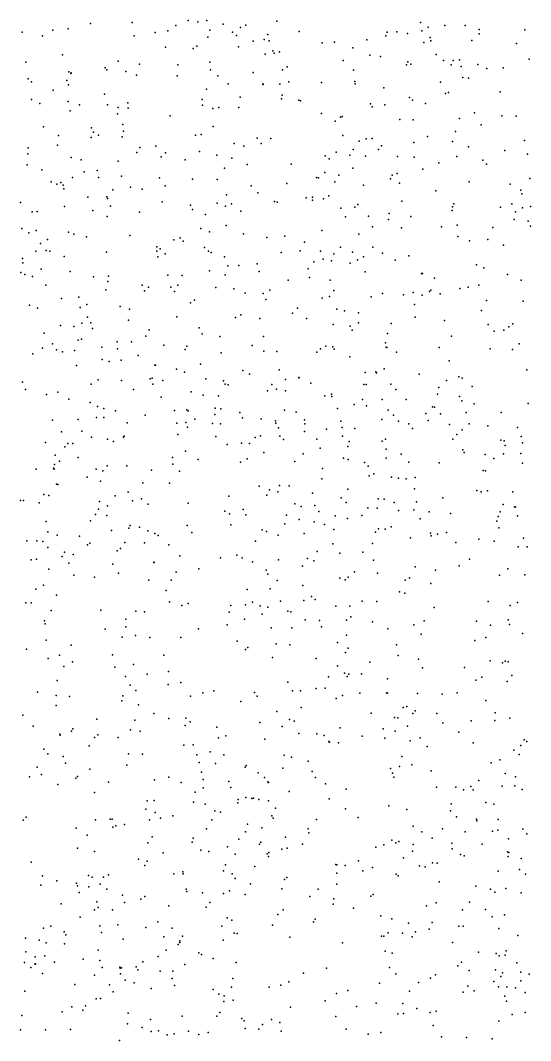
# Model space of a CAD drawing. Extents: x 2 to 99999, y 0 to 49999.
# Drawn here: x 3 to 6251, y 12504 to 24997 of the extents above; entities that cross this region are included whole.
import ezdxf

# ---------------------------------------------------------------- set-up
doc = ezdxf.new("R2010")
doc.units = 0
doc.header["$MEASUREMENT"] = 0
doc.layers.add('points', color=50, linetype='Continuous')

msp = doc.modelspace()

# ---------------------------------------------------------------- linework, layer by layer
at = {"layer": 'points', "color": 3}
for p in [(2058, 24997, 18), (2285, 24996, 51), (3145, 24988, 64), (402, 24876, 100), (588, 24893, 94), (863, 24958, 45), (1371, 24972, 42), (1810, 24870, 3), (1905, 24936, 21), (2177, 24980, 96), (2323, 24879, 83), (2486, 24949, 88), (2699, 24909, 61), (2764, 24938, 85), (4904, 24970, 6), (4917, 24871, 52), (4996, 24915, 82), (5201, 24934, 32), (5449, 24933, 13), (5622, 24884, 63), (6181, 24883, 60), (23, 24852, 33), (273, 24806, 77), (1398, 24806, 6), (1652, 24848, 49), (2298, 24790, 51), (2600, 24854, 17), (2649, 24812, 20), (2853, 24741, 8), (2988, 24763, 44), (3035, 24823, 40), (3049, 24745, 35), (3417, 24860, 6), (4247, 24758, 94), (4477, 24808, 99), (4496, 24852, 59), (4612, 24857, 62), (4743, 24835, 73), (5021, 24787, 31), (5028, 24745, 90), (5530, 24750, 7), (5621, 24831, 18), (1781, 24670, 96), (2120, 24651, 44), (2163, 24680, 6), (2674, 24675, 85), (3093, 24623, 43), (3176, 24613, 52), (3697, 24724, 88), (3851, 24731, 31), (4072, 24662, 62), (4945, 24728, 6), (6079, 24713, 91), (519, 24576, 51), (1202, 24498, 39), (2322, 24487, 16), (3002, 24583, 18), (3112, 24594, 8), (3957, 24506, 86), (4281, 24572, 45), (4412, 24556, 89), (4749, 24488, 81), (5093, 24580, 18), (5184, 24507, 60), (5304, 24504, 85), (5382, 24515, 56), (6233, 24524, 49), (71, 24485, 72), (597, 24366, 82), (1043, 24416, 37), (1063, 24393, 35), (1293, 24373, 23), (1460, 24460, 16), (1930, 24451, 44), (2330, 24393, 43), (3214, 24393, 71), (3270, 24427, 81), (4082, 24386, 61), (4730, 24454, 37), (4783, 24462, 47), (5277, 24452, 4), (5400, 24434, 67), (5606, 24458, 77), (5714, 24407, 8), (5917, 24416, 31), (97, 24282, 32), (138, 24245, 73), (573, 24263, 26), (621, 24347, 20), (626, 24356, 89), (1425, 24326, 60), (1922, 24319, 67), (2419, 24318, 10), (2852, 24358, 30), (3292, 24245, 99), (4097, 24247, 17), (5146, 24239, 62), (5421, 24299, 38), (5489, 24290, 53), (403, 24143, 67), (593, 24208, 54), (2280, 24155, 32), (2546, 24219, 35), (2972, 24221, 25), (2976, 24211, 13), (3179, 24215, 0), (3692, 24236, 37), (4103, 24222, 62), (4453, 24170, 37), (5247, 24115, 11), (5880, 24122, 7), (140, 24029, 6), (588, 24003, 21), (1031, 24093, 69), (2230, 24028, 19), (2693, 24058, 36), (3202, 24036, 56), (3208, 24083, 63), (3413, 24022, 27), (3432, 24012, 94), (4769, 24054, 65), (4806, 24022, 71), (5208, 24102, 67), (242, 23980, 2), (612, 23889, 16), (728, 23964, 19), (1071, 23964, 10), (1201, 23929, 90), (1317, 23987, 69), (1322, 23923, 92), (2234, 23957, 25), (2358, 23920, 24), (2431, 23932, 35), (2677, 23932, 86), (4289, 23974, 86), (4309, 23940, 36), (4467, 23965, 73), (4964, 23978, 57), (5563, 23864, 62), (1194, 23851, 49), (1835, 23829, 19), (3692, 23856, 57), (3856, 23763, 87), (3921, 23814, 73), (3944, 23820, 42), (4651, 23783, 85), (4814, 23780, 50), (5380, 23794, 67), (5900, 23828, 14), (6075, 23825, 22), (286, 23693, 80), (874, 23680, 97), (900, 23627, 52), (1257, 23722, 33), (1267, 23639, 34), (2363, 23698, 40), (5333, 23635, 24), (5646, 23719, 41), (469, 23588, 1), (870, 23563, 90), (959, 23591, 22), (1248, 23573, 10), (2149, 23593, 31), (2217, 23600, 13), (2619, 23491, 10), (2902, 23553, 13), (2951, 23491, 32), (3071, 23552, 5), (3952, 23588, 91), (4151, 23518, 77), (4236, 23545, 69), (4309, 23551, 73), (4821, 23502, 46), (4990, 23575, 58), (5294, 23513, 38), (6177, 23525, 98), (95, 23363, 39), (99, 23435, 64), (457, 23468, 77), (1429, 23378, 81), (1464, 23440, 60), (1662, 23458, 53), (1781, 23377, 15), (2197, 23390, 50), (2741, 23456, 41), (3871, 23384, 79), (4078, 23417, 66), (4390, 23417, 86), (4425, 23460, 70), (5489, 23448, 2), (5934, 23405, 99), (623, 23317, 41), (749, 23291, 79), (1199, 23272, 26), (1728, 23328, 87), (2022, 23288, 7), (2409, 23346, 63), (2594, 23310, 21), (3735, 23337, 45), (3783, 23303, 88), (4037, 23348, 44), (4231, 23335, 99), (4622, 23331, 76), (4826, 23322, 10), (5126, 23251, 19), (5348, 23330, 39), (5667, 23287, 51), (6213, 23360, 36), (87, 23227, 31), (265, 23169, 85), (783, 23144, 19), (942, 23158, 70), (2503, 23187, 5), (2778, 23233, 69), (3317, 23235, 76), (3733, 23135, 44), (4076, 23189, 88), (4618, 23122, 81), (4932, 23177, 98), (5712, 23235, 52), (380, 23022, 65), (449, 22993, 68), (500, 23013, 66), (641, 23075, 85), (961, 23073, 15), (1239, 23089, 97), (1707, 23068, 41), (2109, 23054, 80), (2411, 23050, 9), (3265, 23001, 69), (3628, 23075, 16), (3655, 23068, 82), (3853, 23019, 37), (3902, 23102, 59), (4534, 23057, 92), (4554, 23101, 70), (4646, 23004, 81), (5497, 23019, 93), (6001, 22992, 47), (6240, 23059, 81), (526, 22981, 76), (536, 22935, 9), (1133, 22923, 90), (1350, 22955, 92), (1495, 22931, 99), (1774, 22973, 17), (2828, 22972, 89), (2910, 22887, 21), (4203, 22981, 2), (5089, 22910, 67), (6133, 22919, 41), (6145, 22874, 13), (3, 22767, 17), (829, 22832, 83), (1060, 22835, 26), (1069, 22814, 51), (1741, 22776, 14), (2411, 22757, 72), (2525, 22860, 15), (2590, 22749, 100), (3114, 22781, 12), (3148, 22772, 71), (3504, 22826, 69), (3579, 22834, 10), (3581, 22796, 96), (3716, 22811, 16), (3781, 22849, 5), (4134, 22744, 44), (4673, 22783, 48), (5309, 22750, 91), (6020, 22751, 80), (147, 22654, 89), (210, 22656, 15), (544, 22716, 5), (891, 22668, 14), (1106, 22723, 44), (1463, 22648, 89), (2085, 22736, 15), (2111, 22683, 40), (2269, 22621, 97), (2515, 22721, 78), (2701, 22662, 42), (3928, 22697, 21), (4098, 22709, 99), (4519, 22634, 99), (5292, 22667, 14), (5294, 22714, 18), (5883, 22709, 7), (6068, 22653, 84), (6152, 22703, 17), (6251, 22717, 42), (1065, 22596, 35), (3983, 22591, 90), (4264, 22599, 83), (4509, 22560, 96), (4786, 22596, 9), (5353, 22491, 40), (6051, 22559, 95), (6223, 22537, 98), (22, 22449, 4), (106, 22395, 100), (196, 22423, 90), (594, 22402, 70), (659, 22378, 91), (2213, 22450, 77), (2317, 22407, 31), (2524, 22486, 88), (2734, 22383, 95), (3696, 22425, 11), (4148, 22380, 17), (4315, 22468, 86), (4671, 22457, 98), (5159, 22470, 92), (5787, 22459, 35), (6249, 22476, 8), (248, 22263, 48), (335, 22314, 60), (813, 22347, 7), (1344, 22362, 36), (1881, 22309, 88), (1961, 22333, 4), (1996, 22295, 61), (3021, 22337, 4), (3242, 22353, 29), (3482, 22283, 21), (5360, 22349, 73), (5501, 22299, 98), (5728, 22314, 72), (5919, 22246, 15), (192, 22171, 33), (318, 22181, 3), (364, 22169, 68), (1056, 22159, 83), (1675, 22226, 84), (1675, 22173, 3), (1713, 22200, 32), (1777, 22139, 65), (2258, 22215, 31), (2306, 22173, 77), (2341, 22154, 46), (3196, 22156, 20), (3428, 22174, 75), (3678, 22169, 51), (3841, 22137, 5), (3924, 22220, 75), (4070, 22158, 82), (4320, 22220, 68), (4436, 22145, 62), (29, 22080, 78), (33, 22030, 56), (539, 22104, 43), (1686, 22102, 22), (2502, 22100, 35), (2543, 21990, 33), (2679, 21996, 10), (2901, 22016, 6), (3595, 22040, 57), (3710, 22075, 33), (3811, 22051, 41), (4040, 22026, 10), (4130, 22064, 7), (4204, 22101, 11), (4591, 22060, 22), (4760, 22112, 59), (5587, 22004, 94), (7, 21908, 39), (58, 21887, 18), (259, 21952, 59), (612, 21923, 78), (1080, 21866, 39), (1808, 21877, 60), (1985, 21874, 55), (2317, 21929, 18), (2512, 21880, 64), (2928, 21922, 80), (3525, 21956, 14), (4223, 21919, 71), (4916, 21899, 29), (4927, 21897, 69), (5680, 21968, 96), (5966, 21886, 43), (150, 21860, 18), (315, 21756, 90), (897, 21856, 23), (1072, 21800, 7), (1493, 21755, 33), (1932, 21756, 69), (3282, 21814, 10), (3542, 21850, 79), (3796, 21815, 39), (5074, 21840, 33), (5618, 21755, 12), (6136, 21816, 50), (1049, 21698, 47), (1521, 21687, 67), (1571, 21730, 39), (1847, 21732, 36), (1892, 21677, 82), (2396, 21726, 18), (2616, 21708, 48), (2757, 21655, 55), (2977, 21653, 27), (3059, 21692, 87), (3789, 21615, 94), (3843, 21689, 46), (4437, 21651, 38), (4693, 21635, 41), (4812, 21666, 21), (4921, 21632, 56), (5013, 21677, 59), (5028, 21693, 79), (5143, 21650, 7), (5383, 21715, 16), (5485, 21732, 41), (116, 21510, 51), (505, 21593, 35), (719, 21608, 88), (816, 21518, 19), (1226, 21493, 72), (2088, 21537, 56), (2133, 21570, 62), (3007, 21578, 6), (3699, 21596, 52), (4300, 21612, 36), (4828, 21516, 78), (5712, 21565, 32), (6158, 21558, 19), (211, 21472, 88), (734, 21483, 16), (1340, 21460, 54), (1918, 21365, 69), (2703, 21390, 0), (3337, 21412, 43), (3398, 21471, 25), (3880, 21462, 93), (3971, 21441, 27), (4144, 21417, 65), (4838, 21364, 97), (5649, 21444, 31), (494, 21260, 44), (657, 21247, 13), (755, 21290, 22), (826, 21361, 80), (864, 21293, 75), (1326, 21325, 6), (2636, 21358, 35), (2937, 21345, 94), (3507, 21347, 5), (3835, 21272, 49), (4042, 21251, 76), (4142, 21295, 52), (4545, 21286, 51), (5197, 21324, 30), (5730, 21273, 15), (5985, 21244, 65), (6033, 21280, 26), (292, 21167, 75), (884, 21225, 51), (1540, 21129, 31), (1578, 21207, 65), (2191, 21234, 45), (2228, 21158, 12), (2445, 21125, 62), (2979, 21128, 54), (4064, 21205, 4), (4499, 21163, 83), (5284, 21132, 62), (5806, 21193, 94), (5924, 21204, 58), (398, 21036, 8), (709, 21080, 43), (750, 21094, 14), (999, 20995, 87), (1188, 21060, 43), (1364, 21059, 58), (1759, 21021, 34), (2040, 21007, 48), (2840, 21015, 75), (3742, 21008, 39), (3830, 20998, 69), (4472, 21048, 75), (4482, 20995, 3), (4489, 20990, 39), (5133, 20990, 100), (6112, 21038, 62), (156, 20913, 3), (273, 20983, 37), (447, 20963, 31), (517, 20938, 90), (667, 20956, 3), (1191, 20974, 30), (1446, 20892, 95), (2022, 20967, 85), (2460, 20925, 25), (2983, 20946, 41), (3144, 20941, 83), (3633, 20936, 8), (3678, 20974, 43), (3844, 20970, 45), (4037, 20875, 96), (4609, 20933, 84), (5755, 20975, 68), (6029, 20967, 29), (691, 20771, 95), (1006, 20844, 73), (1088, 20819, 78), (1237, 20835, 52), (1651, 20774, 36), (1659, 20777, 16), (2209, 20787, 42), (5254, 20829, 36), (1913, 20724, 18), (2011, 20689, 37), (2726, 20711, 16), (2810, 20664, 62), (3170, 20716, 36), (3413, 20618, 79), (3418, 20624, 97), (4227, 20684, 20), (4355, 20692, 12), (4365, 20682, 100), (4456, 20731, 59), (4888, 20664, 95), (5374, 20634, 74), (5413, 20617, 73), (6204, 20717, 9), (30, 20568, 30), (870, 20543, 30), (955, 20596, 3), (1243, 20586, 8), (1594, 20609, 26), (1617, 20614, 79), (1625, 20541, 18), (1747, 20586, 49), (2274, 20607, 51), (2489, 20585, 88), (2512, 20543, 73), (2547, 20534, 41), (3084, 20539, 75), (3248, 20600, 63), (3560, 20556, 37), (4207, 20537, 96), (4237, 20537, 9), (4538, 20542, 72), (5126, 20502, 22), (5222, 20588, 72), (5536, 20515, 65), (67, 20478, 1), (321, 20414, 78), (461, 20445, 12), (1388, 20478, 67), (1728, 20384, 15), (2093, 20448, 11), (2241, 20409, 43), (2427, 20400, 66), (3031, 20459, 12), (3138, 20482, 77), (3251, 20460, 41), (3730, 20401, 18), (3811, 20419, 20), (3815, 20392, 26), (4602, 20477, 24), (5111, 20421, 3), (5380, 20391, 97), (597, 20357, 15), (858, 20317, 52), (947, 20268, 6), (1025, 20245, 24), (2387, 20250, 34), (2456, 20242, 56), (3887, 20246, 92), (4091, 20292, 92), (4192, 20354, 16), (4242, 20279, 8), (4435, 20353, 53), (4729, 20354, 50), (5050, 20264, 4), (5073, 20262, 73), (5410, 20338, 41), (5559, 20303, 5), (6221, 20304, 79), (935, 20136, 66), (1023, 20134, 77), (1167, 20214, 56), (1531, 20162, 26), (1892, 20220, 40), (2043, 20229, 37), (2059, 20215, 69), (2138, 20115, 79), (2385, 20172, 72), (2691, 20196, 34), (2722, 20128, 96), (2953, 20116, 39), (3239, 20223, 35), (3378, 20198, 13), (4505, 20225, 92), (4573, 20164, 33), (4967, 20184, 73), (5148, 20180, 45), (5463, 20197, 35), (5889, 20196, 53), (398, 20103, 37), (712, 20108, 51), (1309, 20067, 89), (1920, 20065, 90), (2030, 20071, 94), (2048, 20017, 60), (2356, 20062, 59), (2454, 20057, 54), (3128, 20093, 6), (3131, 20066, 60), (3164, 20007, 94), (3482, 20107, 21), (3486, 20055, 10), (3750, 19990, 0), (3929, 20089, 72), (3945, 20011, 13), (4100, 19999, 0), (4431, 20109, 2), (4633, 20090, 60), (4758, 20056, 18), (4803, 20000, 23), (4998, 20096, 8), (5258, 20047, 13), (5498, 20058, 85), (5726, 20031, 86), (6092, 20010, 26), (505, 19957, 85), (754, 19966, 21), (874, 19894, 47), (1068, 19869, 22), (1267, 19895, 52), (1275, 19904, 42), (1931, 19925, 80), (2395, 19903, 3), (2877, 19891, 22), (2943, 19908, 3), (3181, 19904, 72), (3483, 19962, 59), (3633, 19869, 55), (3949, 19906, 49), (4475, 19870, 73), (5297, 19869, 20), (5346, 19924, 61), (5413, 19983, 59), (6136, 19902, 92), (311, 19830, 45), (547, 19775, 15), (583, 19815, 72), (644, 19814, 80), (1142, 19839, 44), (2536, 19804, 81), (2710, 19820, 51), (2807, 19815, 99), (3225, 19864, 74), (3675, 19757, 99), (4013, 19778, 25), (4030, 19842, 68), (4432, 19845, 26), (4481, 19745, 8), (5422, 19740, 46), (5886, 19857, 88), (5926, 19847, 49), (5939, 19793, 73), (6150, 19824, 3), (428, 19674, 19), (712, 19644, 91), (1866, 19645, 20), (2025, 19720, 87), (2181, 19618, 31), (2781, 19627, 59), (2983, 19707, 43), (3467, 19689, 70), (3960, 19638, 56), (4016, 19619, 2), (4481, 19637, 40), (4665, 19685, 33), (5439, 19705, 73), (5693, 19683, 31), (5801, 19632, 81), (5921, 19688, 2), (6133, 19694, 76), (195, 19500, 4), (408, 19514, 84), (418, 19503, 13), (421, 19560, 96), (480, 19600, 78), (932, 19502, 46), (1067, 19544, 12), (1307, 19543, 76), (1609, 19490, 21), (1871, 19562, 82), (2697, 19589, 53), (3363, 19596, 89), (3704, 19508, 77), (4215, 19583, 89), (4261, 19539, 70), (4759, 19588, 71), (5132, 19577, 60), (6150, 19573, 14), (821, 19405, 63), (1011, 19482, 24), (1951, 19476, 24), (3693, 19385, 98), (4275, 19419, 3), (4330, 19446, 9), (4547, 19403, 28), (4635, 19393, 44), (4727, 19385, 22), (4838, 19401, 40), (5671, 19485, 100), (5698, 19481, 65), (446, 19318, 54), (462, 19315, 24), (983, 19356, 58), (1502, 19333, 97), (1828, 19328, 78), (2925, 19295, 23), (3054, 19247, 29), (3176, 19302, 40), (3294, 19298, 22), (4014, 19255, 63), (4829, 19260, 89), (5592, 19242, 25), (4, 19118, 81), (40, 19116, 76), (290, 19193, 34), (353, 19177, 36), (1165, 19173, 96), (1321, 19220, 76), (1486, 19139, 64), (2556, 19170, 61), (3021, 19181, 42), (3156, 19222, 69), (3580, 19208, 64), (3930, 19151, 22), (4385, 19138, 45), (4456, 19134, 74), (5175, 19152, 87), (5644, 19222, 19), (5725, 19238, 1), (6033, 19222, 36), (233, 19091, 96), (961, 19012, 3), (971, 19105, 68), (1068, 19053, 76), (1377, 19113, 45), (1568, 19071, 80), (2057, 19087, 51), (2731, 19008, 1), (3363, 19077, 38), (3440, 19044, 12), (3610, 19056, 94), (3993, 19092, 46), (4256, 19026, 97), (4374, 19024, 92), (4581, 19093, 83), (4632, 18997, 14), (4821, 19004, 47), (4855, 19102, 50), (5913, 19067, 29), (6054, 19042, 17), (6066, 19036, 64), (860, 18869, 23), (924, 18946, 98), (1061, 18935, 35), (2507, 18989, 92), (2565, 18955, 25), (2764, 18941, 33), (3261, 18938, 94), (3416, 18884, 9), (3658, 18984, 49), (3858, 18930, 5), (4009, 18897, 3), (4184, 18933, 78), (4899, 18895, 38), (5007, 18979, 61), (5271, 18957, 61), (5837, 18865, 62), (5855, 18922, 78), (5880, 18977, 9), (6091, 18929, 7), (317, 18859, 32), (1119, 18750, 87), (1331, 18779, 68), (1348, 18812, 20), (1462, 18791, 59), (1565, 18748, 1), (2044, 18813, 16), (2581, 18820, 76), (2963, 18757, 85), (3241, 18833, 1), (3600, 18855, 62), (3726, 18825, 20), (3843, 18761, 39), (4388, 18771, 79), (4470, 18768, 93), (4544, 18796, 87), (5860, 18782, 14), (83, 18623, 23), (205, 18624, 61), (338, 18734, 39), (455, 18692, 41), (727, 18682, 63), (1649, 18713, 80), (1689, 18689, 37), (2101, 18726, 59), (2881, 18620, 90), (3017, 18738, 99), (3158, 18692, 8), (3478, 18712, 76), (4353, 18729, 6), (4780, 18661, 69), (5027, 18718, 75), (5033, 18683, 16), (5109, 18705, 84), (5221, 18725, 47), (5618, 18645, 2), (5805, 18620, 81), (6162, 18656, 83), (278, 18615, 88), (338, 18543, 82), (825, 18573, 75), (852, 18596, 48), (1188, 18501, 54), (1229, 18530, 35), (1280, 18602, 29), (1524, 18598, 84), (1821, 18575, 36), (3638, 18494, 20), (3830, 18587, 90), (4316, 18590, 36), (5335, 18602, 38), (6100, 18552, 77), (6207, 18550, 93), (134, 18390, 98), (199, 18400, 30), (513, 18432, 45), (542, 18486, 37), (651, 18456, 38), (1954, 18440, 8), (2455, 18414, 3), (2655, 18449, 65), (2720, 18416, 47), (2844, 18367, 29), (3164, 18393, 80), (3519, 18409, 6), (3595, 18377, 51), (3915, 18473, 71), (4197, 18487, 20), (4328, 18386, 57), (5503, 18400, 5), (350, 18277, 92), (595, 18350, 89), (1134, 18338, 40), (1637, 18361, 3), (1641, 18360, 82), (1912, 18241, 18), (2189, 18279, 53), (3011, 18264, 10), (3458, 18315, 13), (4094, 18245, 45), (4836, 18305, 35), (5086, 18266, 64), (5377, 18318, 6), (5972, 18280, 86), (659, 18203, 5), (911, 18180, 86), (1203, 18226, 6), (1577, 18142, 46), (1848, 18142, 19), (3033, 18214, 86), (3148, 18136, 5), (3915, 18166, 32), (3982, 18145, 48), (4018, 18177, 21), (4377, 18226, 17), (4714, 18142, 29), (4769, 18171, 41), (5871, 18205, 52), (6181, 18207, 43), (192, 18033, 61), (284, 18081, 10), (1790, 18016, 86), (2779, 18027, 41), (3062, 18036, 27), (3460, 18075, 63), (4644, 18000, 78), (5029, 18103, 87), (444, 17958, 9), (1830, 17878, 35), (2845, 17874, 75), (3189, 17886, 43), (3473, 17893, 1), (3569, 17941, 35), (3613, 17905, 44), (4189, 17886, 26), (4366, 17882, 93), (4712, 17984, 7), (5733, 17882, 59), (6089, 17869, 30), (68, 17864, 21), (136, 17864, 11), (380, 17772, 94), (988, 17774, 0), (1418, 17764, 11), (1523, 17756, 48), (1978, 17831, 15), (2059, 17855, 87), (2560, 17750, 33), (2578, 17832, 14), (2759, 17839, 54), (2939, 17826, 9), (3035, 17811, 5), (3277, 17764, 40), (3314, 17753, 53), (3867, 17824, 26), (4036, 17824, 13), (5072, 17806, 95), (6000, 17831, 79), (297, 17646, 97), (1294, 17664, 50), (2749, 17663, 63), (2965, 17725, 41), (3490, 17658, 24), (3666, 17647, 80), (3996, 17651, 20), (4050, 17694, 11), (4315, 17631, 70), (4949, 17646, 76), (5588, 17640, 84), (5977, 17656, 90), (307, 17606, 39), (1042, 17541, 18), (1294, 17571, 85), (2186, 17545, 41), (2537, 17595, 57), (3073, 17560, 92), (3325, 17559, 24), (3692, 17569, 40), (4503, 17547, 21), (4822, 17596, 74), (5761, 17592, 17), (5991, 17601, 65), (319, 17407, 69), (1249, 17445, 65), (1412, 17466, 3), (1588, 17440, 24), (1969, 17442, 15), (2659, 17394, 49), (3886, 17380, 38), (3996, 17469, 99), (4912, 17481, 19), (5569, 17404, 57), (5704, 17438, 17), (6152, 17490, 93), (77, 17299, 54), (625, 17345, 14), (2758, 17293, 80), (2788, 17317, 100), (3135, 17361, 48), (3303, 17349, 57), (3986, 17257, 96), (4018, 17309, 1), (4610, 17352, 42), (345, 17183, 64), (483, 17222, 35), (642, 17144, 41), (1129, 17229, 10), (1760, 17224, 78), (3092, 17194, 94), (3623, 17181, 85), (4284, 17136, 65), (4631, 17219, 73), (4878, 17174, 45), (5757, 17154, 86), (5906, 17128, 14), (5940, 17149, 24), (5978, 17141, 80), (534, 17085, 88), (1160, 17077, 79), (1388, 17109, 82), (1817, 17023, 3), (3886, 17091, 53), (3972, 17002, 0), (4026, 16993, 48), (4182, 16996, 94), (4927, 17067, 97), (5441, 17074, 73), (454, 16912, 33), (1289, 16964, 50), (1557, 16990, 30), (1813, 16866, 53), (1967, 16889, 65), (3278, 16893, 70), (3777, 16958, 27), (4004, 16962, 34), (4498, 16933, 96), (5580, 16917, 41), (5653, 16954, 77), (5964, 16901, 78), (6021, 16974, 67), (214, 16771, 70), (1348, 16857, 20), (1417, 16792, 12), (2238, 16764, 54), (2370, 16787, 67), (2868, 16768, 41), (3337, 16788, 68), (3433, 16787, 23), (3624, 16817, 18), (3736, 16821, 16), (4160, 16760, 76), (4486, 16764, 41), (4500, 16760, 65), (4865, 16756, 98), (5168, 16747, 66), (5352, 16762, 86), (442, 16731, 4), (603, 16716, 19), (1247, 16663, 10), (1256, 16724, 36), (2086, 16723, 72), (2704, 16655, 15), (2902, 16720, 91), (3871, 16695, 13), (3946, 16729, 66), (5703, 16669, 89), (440, 16608, 64), (1451, 16615, 20), (1638, 16508, 46), (3142, 16533, 30), (3442, 16583, 31), (4300, 16514, 73), (4689, 16584, 100), (4736, 16594, 5), (4807, 16509, 66), (4836, 16541, 61), (5101, 16509, 12), (5817, 16518, 80), (34, 16487, 91), (941, 16438, 57), (1403, 16428, 60), (1820, 16449, 69), (2030, 16453, 72), (2082, 16407, 100), (2935, 16399, 76), (3300, 16434, 23), (3357, 16416, 81), (4586, 16459, 46), (4625, 16457, 69), (5176, 16397, 70), (5522, 16421, 55), (5814, 16423, 94), (5996, 16453, 83), (158, 16353, 44), (485, 16258, 81), (490, 16245, 91), (629, 16294, 89), (647, 16322, 43), (952, 16249, 48), (1353, 16310, 3), (1469, 16294, 47), (2020, 16363, 23), (2410, 16340, 98), (3209, 16352, 45), (3412, 16266, 61), (3635, 16262, 82), (3918, 16333, 49), (4446, 16323, 55), (4594, 16294, 79), (4742, 16356, 41), (5372, 16281, 62), (909, 16215, 58), (1200, 16216, 90), (2004, 16123, 18), (2117, 16126, 1), (2429, 16211, 34), (2519, 16236, 86), (2996, 16197, 28), (3721, 16240, 86), (3780, 16168, 65), (3790, 16158, 67), (3899, 16151, 6), (4188, 16233, 8), (4465, 16208, 15), (4778, 16174, 98), (4897, 16213, 63), (5546, 16151, 73), (6133, 16119, 64), (6174, 16185, 33), (6204, 16167, 95), (290, 16073, 74), (339, 16014, 41), (847, 16113, 10), (1328, 16017, 74), (1497, 16010, 69), (2163, 16005, 84), (2326, 16039, 90), (2494, 16003, 5), (3232, 16000, 34), (4984, 16106, 8), (6046, 16060, 63), (6109, 16008, 52), (528, 15983, 50), (557, 15901, 16), (1307, 15876, 93), (2194, 15908, 98), (2392, 15896, 89), (2768, 15874, 32), (3324, 15976, 42), (3527, 15926, 95), (4675, 15983, 1), (4795, 15881, 68), (5770, 15906, 49), (5874, 15943, 6), (208, 15853, 9), (260, 15763, 91), (854, 15827, 52), (2222, 15792, 48), (2757, 15852, 47), (2914, 15782, 39), (3217, 15840, 23), (3578, 15799, 53), (4537, 15837, 17), (4558, 15779, 89), (4647, 15859, 86), (5033, 15806, 71), (5939, 15774, 99), (113, 15733, 42), (463, 15641, 25), (683, 15716, 50), (704, 15737, 33), (1081, 15670, 33), (1645, 15696, 92), (1822, 15731, 8), (1972, 15663, 18), (2242, 15700, 81), (2557, 15675, 61), (2994, 15724, 65), (3032, 15674, 75), (3041, 15663, 41), (3616, 15725, 28), (3740, 15648, 77), (4576, 15730, 35), (5618, 15689, 21), (5904, 15618, 40), (6057, 15623, 63), (6067, 15732, 28), (910, 15540, 17), (2142, 15546, 40), (2241, 15598, 98), (2579, 15603, 90), (3294, 15555, 76), (3991, 15583, 63), (5098, 15609, 71), (5336, 15609, 81), (5429, 15576, 62), (5518, 15615, 43), (5546, 15573, 46), (6148, 15577, 72), (1555, 15438, 56), (1643, 15444, 87), (2121, 15425, 51), (2267, 15401, 86), (2664, 15417, 51), (2670, 15456, 15), (2762, 15481, 78), (2836, 15469, 0), (2856, 15473, 48), (2923, 15457, 71), (3042, 15438, 7), (3783, 15464, 62), (4514, 15380, 61), (5277, 15403, 32), (5701, 15420, 59), (5801, 15397, 17), (1538, 15338, 66), (1654, 15297, 67), (1870, 15257, 73), (2384, 15318, 74), (2453, 15299, 88), (3081, 15258, 38), (3126, 15349, 4), (3986, 15341, 51), (4734, 15332, 43), (5269, 15319, 14), (5344, 15243, 58), (35, 15203, 24), (72, 15240, 80), (922, 15209, 94), (1102, 15214, 1), (1125, 15217, 13), (1135, 15118, 38), (1170, 15134, 5), (1279, 15150, 46), (1582, 15206, 75), (1719, 15227, 69), (2346, 15209, 11), (2785, 15156, 4), (3097, 15229, 93), (3629, 15212, 13), (4141, 15235, 71), (4814, 15129, 75), (5589, 15214, 24), (5593, 15194, 54), (5853, 15212, 33), (685, 15106, 58), (819, 15018, 95), (1617, 14997, 9), (2284, 15097, 47), (2759, 15062, 49), (2958, 15111, 26), (3251, 14994, 24), (3526, 15096, 36), (3536, 15049, 39), (4918, 15061, 13), (5174, 15096, 16), (5451, 15059, 48), (5786, 15067, 73), (5848, 15079, 24), (6156, 15092, 14), (6204, 15036, 23), (1564, 14927, 5), (2106, 14934, 74), (2119, 14984, 68), (2541, 14878, 68), (2678, 14972, 73), (2929, 14908, 27), (2948, 14933, 80), (3457, 14908, 39), (4357, 14873, 74), (4455, 14903, 64), (4552, 14958, 1), (4599, 14925, 61), (4637, 14942, 85), (4814, 14906, 55), (5044, 14983, 83), (5286, 14921, 12), (5656, 14909, 75), (5979, 14973, 26), (702, 14862, 26), (912, 14820, 22), (1750, 14804, 17), (2214, 14837, 36), (2309, 14820, 97), (2631, 14785, 61), (3024, 14790, 77), (3042, 14760, 8), (3046, 14807, 68), (3206, 14847, 9), (3268, 14859, 87), (4696, 14743, 38), (4805, 14825, 26), (5289, 14852, 46), (5393, 14784, 97), (5436, 14765, 63), (5968, 14815, 16), (5978, 14758, 45), (5983, 14807, 7), (135, 14689, 40), (1451, 14727, 74), (1525, 14648, 15), (1555, 14699, 58), (2516, 14657, 39), (2875, 14637, 50), (3865, 14661, 48), (3878, 14656, 62), (3982, 14646, 12), (4144, 14707, 28), (4315, 14625, 17), (4890, 14642, 60), (4960, 14632, 48), (5051, 14680, 69), (5108, 14676, 24), (6134, 14733, 12), (275, 14522, 93), (837, 14525, 61), (883, 14503, 48), (1022, 14507, 22), (1080, 14534, 4), (1880, 14547, 37), (1994, 14571, 39), (1998, 14546, 80), (2491, 14584, 33), (2598, 14547, 29), (3266, 14501, 63), (3878, 14555, 75), (4195, 14583, 33), (4604, 14542, 70), (4628, 14522, 85), (5855, 14579, 26), (6115, 14598, 3), (6187, 14542, 60), (253, 14409, 66), (449, 14459, 43), (690, 14432, 8), (702, 14400, 11), (842, 14388, 27), (980, 14419, 21), (2633, 14490, 60), (2822, 14424, 42), (3236, 14478, 72), (3879, 14418, 88), (5131, 14449, 87), (5582, 14393, 76), (721, 14318, 22), (1062, 14359, 78), (1252, 14285, 98), (1527, 14268, 88), (2032, 14359, 60), (2043, 14330, 28), (2234, 14314, 17), (2492, 14304, 39), (2563, 14337, 26), (2756, 14294, 26), (3206, 14361, 32), (3548, 14268, 74), (3650, 14360, 35), (4295, 14274, 7), (4324, 14291, 41), (5760, 14360, 46), (5813, 14321, 95), (5946, 14366, 20), (6134, 14313, 19), (502, 14178, 9), (937, 14203, 36), (955, 14135, 65), (1278, 14196, 31), (1476, 14237, 6), (1821, 14156, 6), (2277, 14138, 28), (2322, 14196, 60), (3834, 14175, 30), (3840, 14238, 64), (4083, 14124, 52), (4976, 14154, 77), (5096, 14191, 50), (5504, 14199, 60), (733, 14017, 29), (911, 14103, 31), (1129, 14105, 9), (2536, 14009, 70), (3154, 14049, 75), (3219, 14107, 55), (4417, 14032, 46), (4551, 13994, 89), (5418, 14107, 23), (5698, 14108, 55), (5779, 14020, 8), (5930, 14043, 64), (287, 13881, 1), (374, 13907, 60), (975, 13910, 88), (1196, 13920, 84), (1539, 13888, 28), (1687, 13959, 65), (1861, 13879, 48), (2468, 13906, 18), (2594, 13977, 52), (3091, 13916, 50), (3593, 13960, 29), (3614, 13990, 69), (4757, 13941, 99), (5046, 13948, 81), (5374, 13907, 29), (5427, 13905, 16), (5861, 13878, 14), (67, 13759, 25), (539, 13836, 60), (561, 13800, 80), (998, 13829, 73), (1260, 13747, 55), (1761, 13775, 40), (1987, 13782, 40), (2620, 13819, 95), (2656, 13814, 50), (3301, 13769, 35), (4426, 13782, 47), (4453, 13781, 0), (4506, 13824, 91), (4682, 13821, 12), (4801, 13774, 60), (4843, 13837, 52), (5010, 13867, 40), (6095, 13790, 74), (231, 13734, 92), (318, 13702, 31), (545, 13688, 79), (1935, 13682, 29), (1957, 13726, 77), (1957, 13704, 13), (2487, 13735, 62), (3946, 13701, 61), (5293, 13704, 36), (70, 13591, 76), (184, 13530, 59), (304, 13543, 67), (773, 13502, 12), (956, 13612, 7), (1689, 13534, 40), (1788, 13613, 38), (2187, 13577, 31), (2220, 13560, 76), (2365, 13510, 64), (4469, 13598, 78), (4557, 13576, 23), (5611, 13585, 11), (5831, 13569, 2), (5866, 13541, 71), (5939, 13550, 88), (5951, 13603, 54), (52, 13459, 44), (131, 13398, 15), (178, 13442, 100), (188, 13438, 68), (421, 13465, 70), (977, 13486, 69), (1003, 13398, 41), (1222, 13401, 61), (1224, 13389, 63), (1241, 13396, 5), (1420, 13407, 93), (1442, 13369, 78), (1501, 13467, 62), (2015, 13436, 66), (2645, 13460, 40), (3752, 13390, 66), (4521, 13398, 100), (5360, 13421, 49), (5406, 13464, 29), (5823, 13369, 34), (6083, 13456, 26), (274, 13325, 46), (910, 13304, 90), (1230, 13320, 93), (1287, 13243, 48), (1716, 13354, 75), (1862, 13266, 4), (1871, 13354, 86), (2606, 13265, 44), (3469, 13329, 87), (4599, 13320, 33), (5025, 13267, 80), (5085, 13311, 22), (5500, 13361, 46), (5885, 13289, 24), (5908, 13333, 4), (6132, 13340, 42), (6232, 13317, 48), (668, 13190, 70), (1095, 13185, 35), (1395, 13210, 74), (1603, 13141, 71), (1891, 13179, 23), (2365, 13131, 98), (2588, 13160, 4), (3051, 13158, 86), (3194, 13181, 78), (3292, 13223, 9), (4400, 13209, 12), (4877, 13214, 33), (5481, 13170, 35), (5802, 13227, 82), (5859, 13164, 80), (5959, 13164, 85), (6064, 13149, 33), (6130, 13237, 86), (57, 13108, 54), (930, 13016, 72), (982, 13018, 98), (1137, 13099, 88), (2434, 13073, 56), (2498, 13050, 22), (2607, 12997, 85), (3873, 13082, 65), (4014, 13118, 1), (4767, 13111, 47), (5425, 13097, 43), (5558, 13114, 79), (5934, 13048, 79), (6183, 13091, 100), (634, 12919, 26), (767, 12875, 26), (800, 12930, 52), (2496, 12984, 98), (3312, 12913, 92), (3734, 12989, 86), (4118, 12921, 32), (4360, 12963, 58), (4687, 12959, 97), (4857, 12895, 5), (5956, 12985, 52), (21, 12812, 92), (516, 12857, 39), (1324, 12841, 75), (1598, 12760, 16), (1985, 12804, 48), (2408, 12802, 10), (2444, 12847, 97), (2713, 12775, 17), (2742, 12746, 59), (3076, 12762, 17), (3864, 12800, 56), (4624, 12830, 39), (4695, 12837, 81), (5022, 12846, 79), (5096, 12866, 45), (6026, 12822, 78), (6186, 12849, 22), (6, 12636, 94), (311, 12637, 51), (615, 12640, 37), (1316, 12708, 46), (1493, 12664, 46), (1693, 12622, 59), (2063, 12618, 78), (2754, 12652, 16), (2923, 12642, 77), (2968, 12700, 1), (3179, 12724, 88), (3196, 12621, 93), (3994, 12644, 94), (5059, 12690, 99), (5863, 12743, 88), (1217, 12504, 74), (1603, 12616, 66), (1799, 12575, 98), (1884, 12587, 62), (2187, 12578, 34), (2304, 12602, 77), (4261, 12584, 75), (4418, 12602, 40), (5159, 12549, 18), (5464, 12543, 28), (5782, 12527, 40)]:
    msp.add_point(p, dxfattribs=at)

doc.saveas('drawing.dxf')
